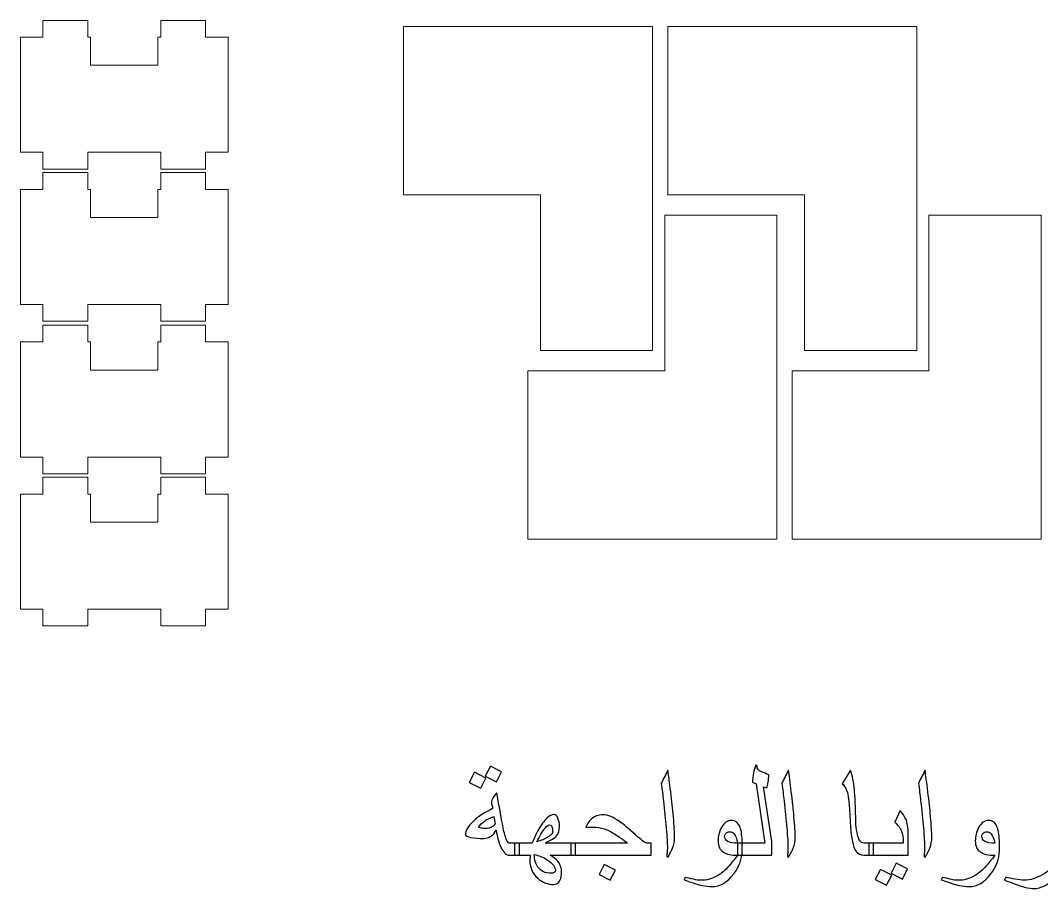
# Model space of a CAD drawing. Header units: millimetres. Extents: x -861 to 465, y -411 to 387.
# Drawn here: x -429.6 to -247.6, y -336.8 to -182 of the extents above; entities that cross this region are included whole.
import ezdxf

# ---------------------------------------------------------------- set-up
doc = ezdxf.new("R2010")
doc.units = ezdxf.units.MM
doc.header["$MEASUREMENT"] = 0
doc.layers.add('Layer 1', color=7, linetype='Continuous')

msp = doc.modelspace()

# ---------------------------------------------------------------- linework, layer by layer
at = {"layer": 'Layer 1', "color": 250, "lineweight": 18}
for points, knots in [([(-425.6296, -185.0113), (-425.6296, -185.0113), (-425.6296, -182.0113), (-425.6296, -182.0113), (-425.6296, -182.0113), (-425.6296, -182.0113), (-417.6296, -182.0113), (-417.6296, -182.0113), (-417.6296, -182.0113), (-417.6296, -182.0113), (-417.6296, -185.0113), (-417.6296, -185.0113)], [0, 0, 0, 0, 0.25, 0.25, 0.25, 0.25, 0.5, 0.5, 0.5, 0.5, 1, 1, 1, 1]), ([(-396.6296, -185.0113), (-396.6296, -185.0113), (-396.6296, -182.0113), (-396.6296, -182.0113), (-396.6296, -182.0113), (-396.6296, -182.0113), (-404.6296, -182.0113), (-404.6296, -182.0113), (-404.6296, -182.0113), (-404.6296, -182.0113), (-404.6296, -185.0113), (-404.6296, -185.0113)], [0, 0, 0, 0, 0.25, 0.25, 0.25, 0.25, 0.5, 0.5, 0.5, 0.5, 1, 1, 1, 1]), ([(-361.3608, -183.1195), (-361.3608, -183.1195), (-316.9618, -183.1195), (-316.9618, -183.1195), (-316.9618, -183.1195), (-316.9618, -183.1195), (-316.9618, -240.8565), (-316.9618, -240.8565)], [0, 0, 0, 0, 0.33333333, 0.33333333, 0.33333333, 0.33333333, 1, 1, 1, 1]), ([(-316.9618, -240.8565), (-316.9618, -240.8565), (-336.9618, -240.8565), (-336.9618, -240.8565), (-336.9618, -240.8565), (-336.9618, -240.8565), (-336.9618, -213.1195), (-336.9618, -213.1195), (-336.9618, -213.1195), (-336.9618, -213.1195), (-361.3608, -213.1195), (-361.3608, -213.1195), (-361.3608, -213.1195), (-361.3608, -213.1195), (-361.3608, -183.1195), (-361.3608, -183.1195)], [0, 0, 0, 0, 0.2, 0.2, 0.2, 0.2, 0.4, 0.4, 0.4, 0.4, 0.6, 0.6, 0.6, 0.6, 1, 1, 1, 1]), ([(-314.2649, -183.1195), (-314.2649, -183.1195), (-269.8659, -183.1195), (-269.8659, -183.1195), (-269.8659, -183.1195), (-269.8659, -183.1195), (-269.8659, -240.8565), (-269.8659, -240.8565)], [0, 0, 0, 0, 0.33333333, 0.33333333, 0.33333333, 0.33333333, 1, 1, 1, 1]), ([(-269.8659, -240.8565), (-269.8659, -240.8565), (-289.8659, -240.8565), (-289.8659, -240.8565), (-289.8659, -240.8565), (-289.8659, -240.8565), (-289.8659, -213.1195), (-289.8659, -213.1195), (-289.8659, -213.1195), (-289.8659, -213.1195), (-314.2649, -213.1195), (-314.2649, -213.1195), (-314.2649, -213.1195), (-314.2649, -213.1195), (-314.2649, -183.1195), (-314.2649, -183.1195)], [0, 0, 0, 0, 0.2, 0.2, 0.2, 0.2, 0.4, 0.4, 0.4, 0.4, 0.6, 0.6, 0.6, 0.6, 1, 1, 1, 1]), ([(-425.6296, -205.5113), (-425.6296, -205.5113), (-429.6296, -205.5113), (-429.6296, -205.5113), (-429.6296, -205.5113), (-429.6296, -205.5113), (-429.6296, -185.0113), (-429.6296, -185.0113), (-429.6296, -185.0113), (-429.6296, -185.0113), (-425.6296, -185.0113), (-425.6296, -185.0113)], [0, 0, 0, 0, 0.25, 0.25, 0.25, 0.25, 0.5, 0.5, 0.5, 0.5, 1, 1, 1, 1]), ([(-405.1297, -185.0113), (-405.1297, -185.0113), (-405.1297, -190.0113), (-405.1297, -190.0113), (-405.1297, -190.0113), (-405.1297, -190.0113), (-417.1297, -190.0113), (-417.1297, -190.0113), (-417.1297, -190.0113), (-417.1297, -190.0113), (-417.1297, -185.0113), (-417.1297, -185.0113)], [0, 0, 0, 0, 0.25, 0.25, 0.25, 0.25, 0.5, 0.5, 0.5, 0.5, 1, 1, 1, 1]), ([(-396.6296, -185.0113), (-396.6296, -185.0113), (-392.6296, -185.0113), (-392.6296, -185.0113), (-392.6296, -185.0113), (-392.6296, -185.0113), (-392.6296, -205.5113), (-392.6296, -205.5113), (-392.6296, -205.5113), (-392.6296, -205.5113), (-396.6296, -205.5113), (-396.6296, -205.5113)], [0, 0, 0, 0, 0.25, 0.25, 0.25, 0.25, 0.5, 0.5, 0.5, 0.5, 1, 1, 1, 1]), ([(-425.6296, -205.5113), (-425.6296, -205.5113), (-425.6296, -208.5113), (-425.6296, -208.5113), (-425.6296, -208.5113), (-425.6296, -208.5113), (-417.6296, -208.5113), (-417.6296, -208.5113), (-417.6296, -208.5113), (-417.6296, -208.5113), (-417.6296, -205.5113), (-417.6296, -205.5113)], [0, 0, 0, 0, 0.25, 0.25, 0.25, 0.25, 0.5, 0.5, 0.5, 0.5, 1, 1, 1, 1]), ([(-396.6296, -205.5113), (-396.6296, -205.5113), (-396.6296, -208.5113), (-396.6296, -208.5113), (-396.6296, -208.5113), (-396.6296, -208.5113), (-404.6296, -208.5113), (-404.6296, -208.5113), (-404.6296, -208.5113), (-404.6296, -208.5113), (-404.6296, -205.5113), (-404.6296, -205.5113)], [0, 0, 0, 0, 0.25, 0.25, 0.25, 0.25, 0.5, 0.5, 0.5, 0.5, 1, 1, 1, 1]), ([(-425.6296, -212.1311), (-425.6296, -212.1311), (-425.6296, -209.1311), (-425.6296, -209.1311), (-425.6296, -209.1311), (-425.6296, -209.1311), (-417.6296, -209.1311), (-417.6296, -209.1311), (-417.6296, -209.1311), (-417.6296, -209.1311), (-417.6296, -212.1311), (-417.6296, -212.1311)], [0, 0, 0, 0, 0.25, 0.25, 0.25, 0.25, 0.5, 0.5, 0.5, 0.5, 1, 1, 1, 1]), ([(-396.6296, -212.1311), (-396.6296, -212.1311), (-396.6296, -209.1311), (-396.6296, -209.1311), (-396.6296, -209.1311), (-396.6296, -209.1311), (-404.6296, -209.1311), (-404.6296, -209.1311), (-404.6296, -209.1311), (-404.6296, -209.1311), (-404.6296, -212.1311), (-404.6296, -212.1311)], [0, 0, 0, 0, 0.25, 0.25, 0.25, 0.25, 0.5, 0.5, 0.5, 0.5, 1, 1, 1, 1]), ([(-425.6296, -232.6311), (-425.6296, -232.6311), (-429.6296, -232.6311), (-429.6296, -232.6311), (-429.6296, -232.6311), (-429.6296, -232.6311), (-429.6296, -212.1311), (-429.6296, -212.1311), (-429.6296, -212.1311), (-429.6296, -212.1311), (-425.6296, -212.1311), (-425.6296, -212.1311)], [0, 0, 0, 0, 0.25, 0.25, 0.25, 0.25, 0.5, 0.5, 0.5, 0.5, 1, 1, 1, 1]), ([(-405.1297, -212.1311), (-405.1297, -212.1311), (-405.1297, -217.1311), (-405.1297, -217.1311), (-405.1297, -217.1311), (-405.1297, -217.1311), (-417.1297, -217.1311), (-417.1297, -217.1311), (-417.1297, -217.1311), (-417.1297, -217.1311), (-417.1297, -212.1311), (-417.1297, -212.1311)], [0, 0, 0, 0, 0.25, 0.25, 0.25, 0.25, 0.5, 0.5, 0.5, 0.5, 1, 1, 1, 1]), ([(-396.6296, -212.1311), (-396.6296, -212.1311), (-392.6296, -212.1311), (-392.6296, -212.1311), (-392.6296, -212.1311), (-392.6296, -212.1311), (-392.6296, -232.6311), (-392.6296, -232.6311), (-392.6296, -232.6311), (-392.6296, -232.6311), (-396.6296, -232.6311), (-396.6296, -232.6311)], [0, 0, 0, 0, 0.25, 0.25, 0.25, 0.25, 0.5, 0.5, 0.5, 0.5, 1, 1, 1, 1]), ([(-339.2041, -274.4899), (-339.2041, -274.4899), (-294.8051, -274.4899), (-294.8051, -274.4899), (-294.8051, -274.4899), (-294.8051, -274.4899), (-294.8051, -216.7529), (-294.8051, -216.7529)], [0, 0, 0, 0, 0.33333333, 0.33333333, 0.33333333, 0.33333333, 1, 1, 1, 1]), ([(-294.8051, -216.7529), (-294.8051, -216.7529), (-314.8051, -216.7529), (-314.8051, -216.7529), (-314.8051, -216.7529), (-314.8051, -216.7529), (-314.8051, -244.4899), (-314.8051, -244.4899), (-314.8051, -244.4899), (-314.8051, -244.4899), (-339.2041, -244.4899), (-339.2041, -244.4899), (-339.2041, -244.4899), (-339.2041, -244.4899), (-339.2041, -274.4899), (-339.2041, -274.4899)], [0, 0, 0, 0, 0.2, 0.2, 0.2, 0.2, 0.4, 0.4, 0.4, 0.4, 0.6, 0.6, 0.6, 0.6, 1, 1, 1, 1]), ([(-292.1082, -274.4899), (-292.1082, -274.4899), (-247.7092, -274.4899), (-247.7092, -274.4899), (-247.7092, -274.4899), (-247.7092, -274.4899), (-247.7092, -216.7529), (-247.7092, -216.7529)], [0, 0, 0, 0, 0.33333333, 0.33333333, 0.33333333, 0.33333333, 1, 1, 1, 1]), ([(-247.7092, -216.7529), (-247.7092, -216.7529), (-267.7092, -216.7529), (-267.7092, -216.7529), (-267.7092, -216.7529), (-267.7092, -216.7529), (-267.7092, -244.4899), (-267.7092, -244.4899), (-267.7092, -244.4899), (-267.7092, -244.4899), (-292.1082, -244.4899), (-292.1082, -244.4899), (-292.1082, -244.4899), (-292.1082, -244.4899), (-292.1082, -274.4899), (-292.1082, -274.4899)], [0, 0, 0, 0, 0.2, 0.2, 0.2, 0.2, 0.4, 0.4, 0.4, 0.4, 0.6, 0.6, 0.6, 0.6, 1, 1, 1, 1]), ([(-425.6296, -232.6311), (-425.6296, -232.6311), (-425.6296, -235.6311), (-425.6296, -235.6311), (-425.6296, -235.6311), (-425.6296, -235.6311), (-417.6296, -235.6311), (-417.6296, -235.6311), (-417.6296, -235.6311), (-417.6296, -235.6311), (-417.6296, -232.6311), (-417.6296, -232.6311)], [0, 0, 0, 0, 0.25, 0.25, 0.25, 0.25, 0.5, 0.5, 0.5, 0.5, 1, 1, 1, 1]), ([(-396.6296, -232.6311), (-396.6296, -232.6311), (-396.6296, -235.6311), (-396.6296, -235.6311), (-396.6296, -235.6311), (-396.6296, -235.6311), (-404.6296, -235.6311), (-404.6296, -235.6311), (-404.6296, -235.6311), (-404.6296, -235.6311), (-404.6296, -232.6311), (-404.6296, -232.6311)], [0, 0, 0, 0, 0.25, 0.25, 0.25, 0.25, 0.5, 0.5, 0.5, 0.5, 1, 1, 1, 1]), ([(-425.6296, -239.3311), (-425.6296, -239.3311), (-425.6296, -236.3311), (-425.6296, -236.3311), (-425.6296, -236.3311), (-425.6296, -236.3311), (-417.6296, -236.3311), (-417.6296, -236.3311), (-417.6296, -236.3311), (-417.6296, -236.3311), (-417.6296, -239.3311), (-417.6296, -239.3311)], [0, 0, 0, 0, 0.25, 0.25, 0.25, 0.25, 0.5, 0.5, 0.5, 0.5, 1, 1, 1, 1]), ([(-396.6296, -239.3311), (-396.6296, -239.3311), (-396.6296, -236.3311), (-396.6296, -236.3311), (-396.6296, -236.3311), (-396.6296, -236.3311), (-404.6296, -236.3311), (-404.6296, -236.3311), (-404.6296, -236.3311), (-404.6296, -236.3311), (-404.6296, -239.3311), (-404.6296, -239.3311)], [0, 0, 0, 0, 0.25, 0.25, 0.25, 0.25, 0.5, 0.5, 0.5, 0.5, 1, 1, 1, 1]), ([(-425.6296, -259.8311), (-425.6296, -259.8311), (-429.6296, -259.8311), (-429.6296, -259.8311), (-429.6296, -259.8311), (-429.6296, -259.8311), (-429.6296, -239.3311), (-429.6296, -239.3311), (-429.6296, -239.3311), (-429.6296, -239.3311), (-425.6296, -239.3311), (-425.6296, -239.3311)], [0, 0, 0, 0, 0.25, 0.25, 0.25, 0.25, 0.5, 0.5, 0.5, 0.5, 1, 1, 1, 1]), ([(-405.1297, -239.3311), (-405.1297, -239.3311), (-405.1297, -244.3311), (-405.1297, -244.3311), (-405.1297, -244.3311), (-405.1297, -244.3311), (-417.1297, -244.3311), (-417.1297, -244.3311), (-417.1297, -244.3311), (-417.1297, -244.3311), (-417.1297, -239.3311), (-417.1297, -239.3311)], [0, 0, 0, 0, 0.25, 0.25, 0.25, 0.25, 0.5, 0.5, 0.5, 0.5, 1, 1, 1, 1]), ([(-396.6296, -239.3311), (-396.6296, -239.3311), (-392.6296, -239.3311), (-392.6296, -239.3311), (-392.6296, -239.3311), (-392.6296, -239.3311), (-392.6296, -259.8311), (-392.6296, -259.8311), (-392.6296, -259.8311), (-392.6296, -259.8311), (-396.6296, -259.8311), (-396.6296, -259.8311)], [0, 0, 0, 0, 0.25, 0.25, 0.25, 0.25, 0.5, 0.5, 0.5, 0.5, 1, 1, 1, 1]), ([(-425.6296, -259.8311), (-425.6296, -259.8311), (-425.6296, -262.8311), (-425.6296, -262.8311), (-425.6296, -262.8311), (-425.6296, -262.8311), (-417.6296, -262.8311), (-417.6296, -262.8311), (-417.6296, -262.8311), (-417.6296, -262.8311), (-417.6296, -259.8311), (-417.6296, -259.8311)], [0, 0, 0, 0, 0.25, 0.25, 0.25, 0.25, 0.5, 0.5, 0.5, 0.5, 1, 1, 1, 1]), ([(-396.6296, -259.8311), (-396.6296, -259.8311), (-396.6296, -262.8311), (-396.6296, -262.8311), (-396.6296, -262.8311), (-396.6296, -262.8311), (-404.6296, -262.8311), (-404.6296, -262.8311), (-404.6296, -262.8311), (-404.6296, -262.8311), (-404.6296, -259.8311), (-404.6296, -259.8311)], [0, 0, 0, 0, 0.25, 0.25, 0.25, 0.25, 0.5, 0.5, 0.5, 0.5, 1, 1, 1, 1]), ([(-425.6296, -266.4509), (-425.6296, -266.4509), (-425.6296, -263.4509), (-425.6296, -263.4509), (-425.6296, -263.4509), (-425.6296, -263.4509), (-417.6296, -263.4509), (-417.6296, -263.4509), (-417.6296, -263.4509), (-417.6296, -263.4509), (-417.6296, -266.4509), (-417.6296, -266.4509)], [0, 0, 0, 0, 0.25, 0.25, 0.25, 0.25, 0.5, 0.5, 0.5, 0.5, 1, 1, 1, 1]), ([(-396.6296, -266.4509), (-396.6296, -266.4509), (-396.6296, -263.4509), (-396.6296, -263.4509), (-396.6296, -263.4509), (-396.6296, -263.4509), (-404.6296, -263.4509), (-404.6296, -263.4509), (-404.6296, -263.4509), (-404.6296, -263.4509), (-404.6296, -266.4509), (-404.6296, -266.4509)], [0, 0, 0, 0, 0.25, 0.25, 0.25, 0.25, 0.5, 0.5, 0.5, 0.5, 1, 1, 1, 1]), ([(-425.6296, -286.9509), (-425.6296, -286.9509), (-429.6296, -286.9509), (-429.6296, -286.9509), (-429.6296, -286.9509), (-429.6296, -286.9509), (-429.6296, -266.4509), (-429.6296, -266.4509), (-429.6296, -266.4509), (-429.6296, -266.4509), (-425.6296, -266.4509), (-425.6296, -266.4509)], [0, 0, 0, 0, 0.25, 0.25, 0.25, 0.25, 0.5, 0.5, 0.5, 0.5, 1, 1, 1, 1]), ([(-405.1297, -266.4509), (-405.1297, -266.4509), (-405.1297, -271.4509), (-405.1297, -271.4509), (-405.1297, -271.4509), (-405.1297, -271.4509), (-417.1297, -271.4509), (-417.1297, -271.4509), (-417.1297, -271.4509), (-417.1297, -271.4509), (-417.1297, -266.4509), (-417.1297, -266.4509)], [0, 0, 0, 0, 0.25, 0.25, 0.25, 0.25, 0.5, 0.5, 0.5, 0.5, 1, 1, 1, 1]), ([(-396.6296, -266.4509), (-396.6296, -266.4509), (-392.6296, -266.4509), (-392.6296, -266.4509), (-392.6296, -266.4509), (-392.6296, -266.4509), (-392.6296, -286.9509), (-392.6296, -286.9509), (-392.6296, -286.9509), (-392.6296, -286.9509), (-396.6296, -286.9509), (-396.6296, -286.9509)], [0, 0, 0, 0, 0.25, 0.25, 0.25, 0.25, 0.5, 0.5, 0.5, 0.5, 1, 1, 1, 1]), ([(-425.6296, -286.9509), (-425.6296, -286.9509), (-425.6296, -289.9509), (-425.6296, -289.9509), (-425.6296, -289.9509), (-425.6296, -289.9509), (-417.6296, -289.9509), (-417.6296, -289.9509), (-417.6296, -289.9509), (-417.6296, -289.9509), (-417.6296, -286.9509), (-417.6296, -286.9509)], [0, 0, 0, 0, 0.25, 0.25, 0.25, 0.25, 0.5, 0.5, 0.5, 0.5, 1, 1, 1, 1]), ([(-396.6296, -286.9509), (-396.6296, -286.9509), (-396.6296, -289.9509), (-396.6296, -289.9509), (-396.6296, -289.9509), (-396.6296, -289.9509), (-404.6296, -289.9509), (-404.6296, -289.9509), (-404.6296, -289.9509), (-404.6296, -289.9509), (-404.6296, -286.9509), (-404.6296, -286.9509)], [0, 0, 0, 0, 0.25, 0.25, 0.25, 0.25, 0.5, 0.5, 0.5, 0.5, 1, 1, 1, 1])]:
    msp.add_open_spline(points, degree=3, knots=knots, dxfattribs=at)
for points in [[(-417.6296, -185.0113), (-417.6296, -185.0113), (-417.1297, -185.0113), (-417.1297, -185.0113)], [(-405.1297, -185.0113), (-405.1297, -185.0113), (-404.6296, -185.0113), (-404.6296, -185.0113)], [(-404.6296, -205.5113), (-404.6296, -205.5113), (-417.6296, -205.5113), (-417.6296, -205.5113)], [(-417.6296, -212.1311), (-417.6296, -212.1311), (-417.1297, -212.1311), (-417.1297, -212.1311)], [(-405.1297, -212.1311), (-405.1297, -212.1311), (-404.6296, -212.1311), (-404.6296, -212.1311)], [(-404.6296, -232.6311), (-404.6296, -232.6311), (-417.6296, -232.6311), (-417.6296, -232.6311)], [(-417.6296, -239.3311), (-417.6296, -239.3311), (-417.1297, -239.3311), (-417.1297, -239.3311)], [(-405.1297, -239.3311), (-405.1297, -239.3311), (-404.6296, -239.3311), (-404.6296, -239.3311)], [(-404.6296, -259.8311), (-404.6296, -259.8311), (-417.6296, -259.8311), (-417.6296, -259.8311)], [(-417.6296, -266.4509), (-417.6296, -266.4509), (-417.1297, -266.4509), (-417.1297, -266.4509)], [(-405.1297, -266.4509), (-405.1297, -266.4509), (-404.6296, -266.4509), (-404.6296, -266.4509)], [(-404.6296, -286.9509), (-404.6296, -286.9509), (-417.6296, -286.9509), (-417.6296, -286.9509)]]:
    msp.add_open_spline(points, degree=3, dxfattribs=at)
at = {"layer": 'Layer 1', "color": 250}
for points, knots in [([(-295.7294, -330.8135), (-295.7294, -330.8135), (-301.8508, -330.8135), (-301.8508, -330.8135), (-301.8508, -330.8135), (-301.8508, -330.8135), (-301.8508, -328.6545), (-301.8508, -328.6545), (-301.8508, -328.6545), (-301.8508, -328.6545), (-296.974, -328.6545), (-296.974, -328.6545), (-296.974, -328.6545), (-296.974, -328.6545), (-298.498, -318.105), (-298.498, -318.105), (-298.498, -318.105), (-298.498, -318.105), (-299.133, -317.8002), (-299.133, -317.8002), (-299.133, -317.8002), (-299.133, -317.233), (-299.0822, -316.6996), (-298.9848, -316.2), (-298.9848, -316.2), (-298.8832, -315.7047), (-298.7351, -315.2179), (-298.5361, -314.7522), (-298.5361, -314.7522), (-298.5361, -314.7522), (-298.3456, -314.8877), (-298.3456, -314.8877), (-298.3456, -314.8877), (-298.3456, -315.3661), (-298.0747, -315.7259), (-297.5286, -315.9672), (-297.5286, -315.9672), (-297.1137, -316.1323), (-296.6904, -316.2974), (-296.2628, -316.4625), (-296.2628, -316.4625), (-296.2628, -316.8731), (-296.2967, -317.3092), (-296.3644, -317.7748), (-296.3644, -317.7748), (-296.4279, -318.2447), (-296.5083, -318.5919), (-296.6015, -318.8205), (-296.6015, -318.8205), (-296.6015, -318.8205), (-297.2026, -318.6215), (-297.2026, -318.6215), (-297.2026, -318.6215), (-297.2026, -318.6215), (-295.7294, -328.3793), (-295.7294, -328.3793), (-295.7294, -328.3793), (-295.7294, -328.3793), (-295.7294, -330.8135), (-295.7294, -330.8135)], [0, 0, 0, 0, 0.0625, 0.0625, 0.0625, 0.0625, 0.125, 0.125, 0.125, 0.125, 0.1875, 0.1875, 0.1875, 0.1875, 0.25, 0.25, 0.25, 0.25, 0.3125, 0.3125, 0.3125, 0.3125, 0.375, 0.375, 0.375, 0.375, 0.4375, 0.4375, 0.4375, 0.4375, 0.5, 0.5, 0.5, 0.5, 0.5625, 0.5625, 0.5625, 0.5625, 0.625, 0.625, 0.625, 0.625, 0.6875, 0.6875, 0.6875, 0.6875, 0.75, 0.75, 0.75, 0.75, 0.8125, 0.8125, 0.8125, 0.8125, 0.875, 0.875, 0.875, 0.875, 1, 1, 1, 1]), ([(-346.6818, -317.0975), (-346.6818, -317.0975), (-347.6004, -318.8755), (-347.6004, -318.8755), (-347.6004, -318.8755), (-347.6004, -318.8755), (-349.6282, -317.8214), (-349.6282, -317.8214), (-349.6282, -317.8214), (-349.6282, -317.8214), (-348.6715, -316.0307), (-348.6715, -316.0307), (-348.6715, -316.0307), (-348.6715, -316.0307), (-346.6818, -317.0975), (-346.6818, -317.0975)], [0, 0, 0, 0, 0.2, 0.2, 0.2, 0.2, 0.4, 0.4, 0.4, 0.4, 0.6, 0.6, 0.6, 0.6, 1, 1, 1, 1]), ([(-343.8624, -315.9545), (-343.8624, -315.9545), (-344.7768, -317.7579), (-344.7768, -317.7579), (-344.7768, -317.7579), (-344.7768, -317.7579), (-346.8088, -316.7165), (-346.8088, -316.7165), (-346.8088, -316.7165), (-346.8088, -316.7165), (-345.869, -314.9131), (-345.869, -314.9131), (-345.869, -314.9131), (-345.869, -314.9131), (-343.8624, -315.9545), (-343.8624, -315.9545)], [0, 0, 0, 0, 0.2, 0.2, 0.2, 0.2, 0.4, 0.4, 0.4, 0.4, 0.6, 0.6, 0.6, 0.6, 1, 1, 1, 1]), ([(-313.031, -327.647), (-313.031, -328.3074), (-313.1538, -328.9508), (-313.3951, -329.5689), (-313.3951, -329.5689), (-313.5221, -329.8991), (-313.793, -330.424), (-314.2121, -331.1437), (-314.2121, -331.1437), (-314.2121, -331.1437), (-314.4365, -331.0209), (-314.4365, -331.0209), (-314.4365, -331.0209), (-314.4068, -330.7796), (-314.3814, -330.5045), (-314.3603, -330.187), (-314.3603, -330.187), (-314.3391, -329.8737), (-314.3264, -329.662), (-314.3264, -329.5562), (-314.3264, -329.5562), (-314.3264, -328.6968), (-314.3941, -327.4946), (-314.5296, -325.9536), (-314.5296, -325.9536), (-314.6693, -324.4127), (-314.8302, -322.804), (-315.0207, -321.1234), (-315.0207, -321.1234), (-315.1392, -320.1074), (-315.2662, -319.0702), (-315.4059, -318.0119), (-315.4059, -318.0119), (-315.2408, -317.6478), (-315.0503, -317.2584), (-314.8386, -316.835), (-314.8386, -316.835), (-314.627, -316.4159), (-314.428, -316.0222), (-314.2375, -315.6497), (-314.2375, -315.6497), (-314.1063, -316.5895), (-313.9369, -317.8807), (-313.7337, -319.5147), (-313.7337, -319.5147), (-313.5305, -321.153), (-313.3697, -322.6262), (-313.2554, -323.9428), (-313.2554, -323.9428), (-313.1072, -325.5769), (-313.031, -326.813), (-313.031, -327.647)], [0, 0, 0, 0, 0.07142857, 0.07142857, 0.07142857, 0.07142857, 0.14285714, 0.14285714, 0.14285714, 0.14285714, 0.21428571, 0.21428571, 0.21428571, 0.21428571, 0.28571429, 0.28571429, 0.28571429, 0.28571429, 0.35714286, 0.35714286, 0.35714286, 0.35714286, 0.42857143, 0.42857143, 0.42857143, 0.42857143, 0.5, 0.5, 0.5, 0.5, 0.57142857, 0.57142857, 0.57142857, 0.57142857, 0.64285714, 0.64285714, 0.64285714, 0.64285714, 0.71428571, 0.71428571, 0.71428571, 0.71428571, 0.78571429, 0.78571429, 0.78571429, 0.78571429, 0.85714286, 0.85714286, 0.85714286, 0.85714286, 1, 1, 1, 1]), ([(-291.5384, -327.647), (-291.5384, -328.3074), (-291.6612, -328.9508), (-291.9025, -329.5689), (-291.9025, -329.5689), (-292.0295, -329.8991), (-292.3004, -330.424), (-292.7195, -331.1437), (-292.7195, -331.1437), (-292.7195, -331.1437), (-292.9439, -331.0209), (-292.9439, -331.0209), (-292.9439, -331.0209), (-292.9142, -330.7796), (-292.8888, -330.5045), (-292.8677, -330.187), (-292.8677, -330.187), (-292.8465, -329.8737), (-292.8338, -329.662), (-292.8338, -329.5562), (-292.8338, -329.5562), (-292.8338, -328.6968), (-292.9015, -327.4946), (-293.037, -325.9536), (-293.037, -325.9536), (-293.1767, -324.4127), (-293.3376, -322.804), (-293.5281, -321.1234), (-293.5281, -321.1234), (-293.6466, -320.1074), (-293.7736, -319.0702), (-293.9133, -318.0119), (-293.9133, -318.0119), (-293.7482, -317.6478), (-293.5577, -317.2584), (-293.346, -316.835), (-293.346, -316.835), (-293.1344, -316.4159), (-292.9354, -316.0222), (-292.7449, -315.6497), (-292.7449, -315.6497), (-292.6137, -316.5895), (-292.4443, -317.8807), (-292.2411, -319.5147), (-292.2411, -319.5147), (-292.0379, -321.153), (-291.8771, -322.6262), (-291.7628, -323.9428), (-291.7628, -323.9428), (-291.6146, -325.5769), (-291.5384, -326.813), (-291.5384, -327.647)], [0, 0, 0, 0, 0.07142857, 0.07142857, 0.07142857, 0.07142857, 0.14285714, 0.14285714, 0.14285714, 0.14285714, 0.21428571, 0.21428571, 0.21428571, 0.21428571, 0.28571429, 0.28571429, 0.28571429, 0.28571429, 0.35714286, 0.35714286, 0.35714286, 0.35714286, 0.42857143, 0.42857143, 0.42857143, 0.42857143, 0.5, 0.5, 0.5, 0.5, 0.57142857, 0.57142857, 0.57142857, 0.57142857, 0.64285714, 0.64285714, 0.64285714, 0.64285714, 0.71428571, 0.71428571, 0.71428571, 0.71428571, 0.78571429, 0.78571429, 0.78571429, 0.78571429, 0.85714286, 0.85714286, 0.85714286, 0.85714286, 1, 1, 1, 1]), ([(-277.5726, -330.8135), (-277.5726, -330.8135), (-279.3167, -330.8135), (-279.3167, -330.8135), (-279.3167, -330.8135), (-279.884, -330.8135), (-280.337, -330.5849), (-280.6756, -330.1319), (-280.6756, -330.1319), (-280.9762, -329.734), (-281.2048, -329.1456), (-281.3572, -328.3582), (-281.3572, -328.3582), (-281.5096, -327.575), (-281.6281, -326.6098), (-281.7128, -325.4583), (-281.7128, -325.4583), (-281.7636, -324.527), (-281.8144, -323.5703), (-281.8694, -322.5839), (-281.8694, -322.5839), (-281.9202, -321.6018), (-281.9922, -320.8567), (-282.0769, -320.3487), (-282.0769, -320.3487), (-282.1658, -319.8407), (-282.2843, -319.4258), (-282.4325, -319.1041), (-282.4325, -319.1041), (-282.6103, -318.7062), (-282.8643, -318.359), (-283.186, -318.0627), (-283.186, -318.0627), (-283.186, -318.0627), (-281.6747, -315.6497), (-281.6747, -315.6497), (-281.6747, -315.6497), (-281.3445, -316.6403), (-281.1117, -317.8256), (-280.9762, -319.2057), (-280.9762, -319.2057), (-280.8915, -320.0693), (-280.8069, -322.1013), (-280.7222, -325.3059), (-280.7222, -325.3059), (-280.574, -326.7791), (-280.3581, -327.7189), (-280.0745, -328.1338), (-280.0745, -328.1338), (-279.8417, -328.4809), (-279.5877, -328.6545), (-279.3167, -328.6545), (-279.3167, -328.6545), (-279.3167, -328.6545), (-277.5726, -328.6545), (-277.5726, -328.6545), (-277.5726, -328.6545), (-277.5726, -328.6545), (-277.5726, -330.8135), (-277.5726, -330.8135)], [0, 0, 0, 0, 0.0625, 0.0625, 0.0625, 0.0625, 0.125, 0.125, 0.125, 0.125, 0.1875, 0.1875, 0.1875, 0.1875, 0.25, 0.25, 0.25, 0.25, 0.3125, 0.3125, 0.3125, 0.3125, 0.375, 0.375, 0.375, 0.375, 0.4375, 0.4375, 0.4375, 0.4375, 0.5, 0.5, 0.5, 0.5, 0.5625, 0.5625, 0.5625, 0.5625, 0.625, 0.625, 0.625, 0.625, 0.6875, 0.6875, 0.6875, 0.6875, 0.75, 0.75, 0.75, 0.75, 0.8125, 0.8125, 0.8125, 0.8125, 0.875, 0.875, 0.875, 0.875, 1, 1, 1, 1]), ([(-267.1925, -327.647), (-267.1925, -328.3074), (-267.3153, -328.9508), (-267.5566, -329.5689), (-267.5566, -329.5689), (-267.6836, -329.8991), (-267.9545, -330.424), (-268.3736, -331.1437), (-268.3736, -331.1437), (-268.3736, -331.1437), (-268.598, -331.0209), (-268.598, -331.0209), (-268.598, -331.0209), (-268.5683, -330.7796), (-268.5429, -330.5045), (-268.5218, -330.187), (-268.5218, -330.187), (-268.5006, -329.8737), (-268.4879, -329.662), (-268.4879, -329.5562), (-268.4879, -329.5562), (-268.4879, -328.6968), (-268.5556, -327.4946), (-268.6911, -325.9536), (-268.6911, -325.9536), (-268.8308, -324.4127), (-268.9917, -322.804), (-269.1822, -321.1234), (-269.1822, -321.1234), (-269.3007, -320.1074), (-269.4277, -319.0702), (-269.5674, -318.0119), (-269.5674, -318.0119), (-269.4023, -317.6478), (-269.2118, -317.2584), (-269.0001, -316.835), (-269.0001, -316.835), (-268.7885, -316.4159), (-268.5895, -316.0222), (-268.399, -315.6497), (-268.399, -315.6497), (-268.2678, -316.5895), (-268.0984, -317.8807), (-267.8952, -319.5147), (-267.8952, -319.5147), (-267.692, -321.153), (-267.5312, -322.6262), (-267.4169, -323.9428), (-267.4169, -323.9428), (-267.2687, -325.5769), (-267.1925, -326.813), (-267.1925, -327.647)], [0, 0, 0, 0, 0.07142857, 0.07142857, 0.07142857, 0.07142857, 0.14285714, 0.14285714, 0.14285714, 0.14285714, 0.21428571, 0.21428571, 0.21428571, 0.21428571, 0.28571429, 0.28571429, 0.28571429, 0.28571429, 0.35714286, 0.35714286, 0.35714286, 0.35714286, 0.42857143, 0.42857143, 0.42857143, 0.42857143, 0.5, 0.5, 0.5, 0.5, 0.57142857, 0.57142857, 0.57142857, 0.57142857, 0.64285714, 0.64285714, 0.64285714, 0.64285714, 0.71428571, 0.71428571, 0.71428571, 0.71428571, 0.78571429, 0.78571429, 0.78571429, 0.78571429, 0.85714286, 0.85714286, 0.85714286, 0.85714286, 1, 1, 1, 1]), ([(-340.6874, -330.8135), (-340.6874, -330.8135), (-342.4612, -330.8135), (-342.4612, -330.8135), (-342.4612, -330.8135), (-343.0538, -330.8135), (-343.5788, -330.3055), (-344.036, -329.2937), (-344.036, -329.2937), (-344.3746, -328.5317), (-344.6456, -327.5538), (-344.853, -326.36), (-344.853, -326.36), (-345.0985, -326.8215), (-345.416, -327.1771), (-345.7928, -327.4353), (-345.7928, -327.4353), (-346.1738, -327.6893), (-346.576, -327.8163), (-346.9951, -327.8163), (-346.9951, -327.8163), (-347.9433, -327.8163), (-348.735, -327.7528), (-349.3657, -327.6258), (-349.3657, -327.6258), (-349.9965, -327.4946), (-350.314, -327.3337), (-350.314, -327.1347), (-350.314, -327.1347), (-350.314, -326.4235), (-349.8526, -325.6361), (-348.9297, -324.7725), (-348.9297, -324.7725), (-348.0111, -323.9089), (-346.8596, -323.1512), (-345.4753, -322.5077), (-345.4753, -322.5077), (-345.4922, -322.44), (-345.5261, -322.2706), (-345.5811, -321.987), (-345.5811, -321.987), (-345.6362, -321.7076), (-345.6658, -321.534), (-345.6658, -321.4705), (-345.6658, -321.4705), (-345.6658, -321.1869), (-345.5684, -320.8736), (-345.3737, -320.5307), (-345.3737, -320.5307), (-345.2128, -320.2471), (-345.0012, -319.9592), (-344.7387, -319.6629), (-344.7387, -319.6629), (-344.654, -320.1751), (-344.5694, -320.6704), (-344.4847, -321.1488), (-344.4847, -321.1488), (-344.3958, -321.6272), (-344.2984, -322.1225), (-344.1799, -322.6347), (-344.1799, -322.6347), (-344.1799, -322.6347), (-343.8116, -324.7641), (-343.8116, -324.7641), (-343.8116, -324.7641), (-343.6042, -325.9367), (-343.4179, -326.8045), (-343.2528, -327.3676), (-343.2528, -327.3676), (-342.9946, -328.2269), (-342.7321, -328.6545), (-342.4569, -328.6545), (-342.4569, -328.6545), (-342.4569, -328.6545), (-340.6874, -328.6545), (-340.6874, -328.6545), (-340.6874, -328.6545), (-340.6874, -328.6545), (-340.6874, -330.8135), (-340.6874, -330.8135)], [0, 0, 0, 0, 0.04761905, 0.04761905, 0.04761905, 0.04761905, 0.0952381, 0.0952381, 0.0952381, 0.0952381, 0.14285714, 0.14285714, 0.14285714, 0.14285714, 0.19047619, 0.19047619, 0.19047619, 0.19047619, 0.23809524, 0.23809524, 0.23809524, 0.23809524, 0.28571429, 0.28571429, 0.28571429, 0.28571429, 0.33333333, 0.33333333, 0.33333333, 0.33333333, 0.38095238, 0.38095238, 0.38095238, 0.38095238, 0.42857143, 0.42857143, 0.42857143, 0.42857143, 0.47619048, 0.47619048, 0.47619048, 0.47619048, 0.52380952, 0.52380952, 0.52380952, 0.52380952, 0.57142857, 0.57142857, 0.57142857, 0.57142857, 0.61904762, 0.61904762, 0.61904762, 0.61904762, 0.66666667, 0.66666667, 0.66666667, 0.66666667, 0.71428571, 0.71428571, 0.71428571, 0.71428571, 0.76190476, 0.76190476, 0.76190476, 0.76190476, 0.80952381, 0.80952381, 0.80952381, 0.80952381, 0.85714286, 0.85714286, 0.85714286, 0.85714286, 0.9047619, 0.9047619, 0.9047619, 0.9047619, 1, 1, 1, 1]), ([(-345.0181, -325.2805), (-345.0181, -325.2805), (-345.2594, -323.9301), (-345.2594, -323.9301), (-345.2594, -323.9301), (-345.9706, -324.1883), (-346.5336, -324.455), (-346.9443, -324.7302), (-346.9443, -324.7302), (-347.3549, -325.0054), (-347.6978, -325.3737), (-347.9772, -325.8266), (-347.9772, -325.8266), (-347.8036, -325.9028), (-347.6047, -325.9621), (-347.3718, -326.0002), (-347.3718, -326.0002), (-347.1432, -326.0425), (-346.8257, -326.0637), (-346.4236, -326.0637), (-346.4236, -326.0637), (-345.9325, -326.0637), (-345.4626, -325.8012), (-345.0181, -325.2805)], [0, 0, 0, 0, 0.14285714, 0.14285714, 0.14285714, 0.14285714, 0.28571429, 0.28571429, 0.28571429, 0.28571429, 0.42857143, 0.42857143, 0.42857143, 0.42857143, 0.57142857, 0.57142857, 0.57142857, 0.57142857, 0.71428571, 0.71428571, 0.71428571, 0.71428571, 1, 1, 1, 1]), ([(-330.6798, -330.8135), (-330.6798, -330.8135), (-335.2179, -330.8135), (-335.2179, -330.8135), (-335.2179, -330.8135), (-334.6888, -331.0633), (-334.2443, -331.4146), (-333.8717, -331.8718), (-333.8717, -331.8718), (-333.4018, -332.4433), (-333.169, -333.0614), (-333.169, -333.7345), (-333.169, -333.7345), (-333.169, -334.378), (-333.2664, -334.8987), (-333.4653, -335.2881), (-333.4653, -335.2881), (-333.7151, -335.775), (-334.1003, -336.0205), (-334.6295, -336.0205), (-334.6295, -336.0205), (-335.6159, -336.0205), (-336.526, -335.6776), (-337.3473, -334.9876), (-337.3473, -334.9876), (-338.3379, -334.1621), (-338.8332, -333.0656), (-338.8332, -331.7067), (-338.8332, -331.7067), (-338.8332, -331.7067), (-338.8078, -330.8135), (-338.8078, -330.8135), (-338.8078, -330.8135), (-338.8078, -330.8135), (-341.551, -330.8135), (-341.551, -330.8135), (-341.551, -330.8135), (-341.551, -330.8135), (-341.551, -328.6545), (-341.551, -328.6545), (-341.551, -328.6545), (-341.551, -328.6545), (-338.4014, -328.6545), (-338.4014, -328.6545), (-338.4014, -328.6545), (-338.1135, -327.884), (-337.796, -327.1728), (-337.4489, -326.5124), (-337.4489, -326.5124), (-337.0129, -325.6742), (-336.5514, -324.9969), (-336.0731, -324.4677), (-336.0731, -324.4677), (-335.5227, -323.8539), (-335.002, -323.5491), (-334.5152, -323.5491), (-334.5152, -323.5491), (-334.2612, -323.5491), (-334.0368, -323.7735), (-333.8421, -324.218), (-333.8421, -324.218), (-333.6474, -324.6625), (-333.55, -325.1408), (-333.55, -325.6446), (-333.55, -325.6446), (-333.55, -326.3685), (-333.7405, -326.9612), (-334.1173, -327.4141), (-334.1173, -327.4141), (-334.3416, -327.6893), (-335.0105, -328.0999), (-336.1239, -328.6545), (-336.1239, -328.6545), (-336.1239, -328.6545), (-330.6798, -328.6545), (-330.6798, -328.6545), (-330.6798, -328.6545), (-330.6798, -328.6545), (-330.6798, -330.8135), (-330.6798, -330.8135)], [0, 0, 0, 0, 0.04761905, 0.04761905, 0.04761905, 0.04761905, 0.0952381, 0.0952381, 0.0952381, 0.0952381, 0.14285714, 0.14285714, 0.14285714, 0.14285714, 0.19047619, 0.19047619, 0.19047619, 0.19047619, 0.23809524, 0.23809524, 0.23809524, 0.23809524, 0.28571429, 0.28571429, 0.28571429, 0.28571429, 0.33333333, 0.33333333, 0.33333333, 0.33333333, 0.38095238, 0.38095238, 0.38095238, 0.38095238, 0.42857143, 0.42857143, 0.42857143, 0.42857143, 0.47619048, 0.47619048, 0.47619048, 0.47619048, 0.52380952, 0.52380952, 0.52380952, 0.52380952, 0.57142857, 0.57142857, 0.57142857, 0.57142857, 0.61904762, 0.61904762, 0.61904762, 0.61904762, 0.66666667, 0.66666667, 0.66666667, 0.66666667, 0.71428571, 0.71428571, 0.71428571, 0.71428571, 0.76190476, 0.76190476, 0.76190476, 0.76190476, 0.80952381, 0.80952381, 0.80952381, 0.80952381, 0.85714286, 0.85714286, 0.85714286, 0.85714286, 0.9047619, 0.9047619, 0.9047619, 0.9047619, 1, 1, 1, 1]), ([(-317.2178, -330.8135), (-317.2178, -330.8135), (-331.5434, -330.8135), (-331.5434, -330.8135), (-331.5434, -330.8135), (-331.5434, -330.8135), (-331.5434, -328.6545), (-331.5434, -328.6545), (-331.5434, -328.6545), (-331.5434, -328.6545), (-321.4342, -328.6545), (-321.4342, -328.6545), (-321.4342, -328.6545), (-322.2766, -327.9983), (-322.9878, -327.4903), (-323.5678, -327.1263), (-323.5678, -327.1263), (-324.2875, -326.6691), (-324.9436, -326.3389), (-325.5405, -326.1314), (-325.5405, -326.1314), (-326.2094, -325.8986), (-326.8867, -325.7843), (-327.5725, -325.7843), (-327.5725, -325.7843), (-327.9959, -325.7843), (-328.4192, -325.8139), (-328.851, -325.8732), (-328.851, -325.8732), (-328.6097, -325.2636), (-328.2964, -324.7725), (-327.907, -324.4042), (-327.907, -324.4042), (-327.3482, -323.8666), (-326.637, -323.5999), (-325.7734, -323.5999), (-325.7734, -323.5999), (-324.9309, -323.5999), (-323.9361, -324.0148), (-322.7846, -324.8403), (-322.7846, -324.8403), (-322.2174, -325.2509), (-321.286, -326.0383), (-319.9949, -327.194), (-319.9949, -327.194), (-318.9958, -328.0915), (-318.3185, -328.5783), (-317.9629, -328.6545), (-317.9629, -328.6545), (-317.9629, -328.6545), (-317.2178, -328.6545), (-317.2178, -328.6545), (-317.2178, -328.6545), (-317.2178, -328.6545), (-317.2178, -330.8135), (-317.2178, -330.8135)], [0, 0, 0, 0, 0.06666667, 0.06666667, 0.06666667, 0.06666667, 0.13333333, 0.13333333, 0.13333333, 0.13333333, 0.2, 0.2, 0.2, 0.2, 0.26666667, 0.26666667, 0.26666667, 0.26666667, 0.33333333, 0.33333333, 0.33333333, 0.33333333, 0.4, 0.4, 0.4, 0.4, 0.46666667, 0.46666667, 0.46666667, 0.46666667, 0.53333333, 0.53333333, 0.53333333, 0.53333333, 0.6, 0.6, 0.6, 0.6, 0.66666667, 0.66666667, 0.66666667, 0.66666667, 0.73333333, 0.73333333, 0.73333333, 0.73333333, 0.8, 0.8, 0.8, 0.8, 0.86666667, 0.86666667, 0.86666667, 0.86666667, 1, 1, 1, 1]), ([(-271.3877, -330.8135), (-271.3877, -330.8135), (-278.4489, -330.8135), (-278.4489, -330.8135), (-278.4489, -330.8135), (-278.4489, -330.8135), (-278.4489, -328.6545), (-278.4489, -328.6545), (-278.4489, -328.6545), (-278.4489, -328.6545), (-272.2767, -328.6545), (-272.2767, -328.6545), (-272.2767, -328.6545), (-272.2767, -327.6808), (-272.3952, -326.94), (-272.6281, -326.4278), (-272.6281, -326.4278), (-272.7847, -326.0722), (-273.1742, -325.5642), (-273.8007, -324.8953), (-273.8007, -324.8953), (-273.8007, -324.8953), (-272.8228, -322.8633), (-272.8228, -322.8633), (-272.8228, -322.8633), (-272.2344, -323.6168), (-271.8661, -324.201), (-271.7179, -324.6244), (-271.7179, -324.6244), (-271.4978, -325.2594), (-271.3877, -326.3135), (-271.3877, -327.7867), (-271.3877, -327.7867), (-271.3877, -327.7867), (-271.3877, -330.8135), (-271.3877, -330.8135)], [0, 0, 0, 0, 0.1, 0.1, 0.1, 0.1, 0.2, 0.2, 0.2, 0.2, 0.3, 0.3, 0.3, 0.3, 0.4, 0.4, 0.4, 0.4, 0.5, 0.5, 0.5, 0.5, 0.6, 0.6, 0.6, 0.6, 0.7, 0.7, 0.7, 0.7, 0.8, 0.8, 0.8, 0.8, 1, 1, 1, 1]), ([(-242.7281, -330.8093), (-242.7281, -331.7194), (-243.1176, -332.6635), (-243.8965, -333.6414), (-243.8965, -333.6414), (-244.5738, -334.5007), (-245.4163, -335.2416), (-246.428, -335.8639), (-246.428, -335.8639), (-247.3848, -336.4608), (-248.1764, -336.7571), (-248.7987, -336.7571), (-248.7987, -336.7571), (-249.3702, -336.7571), (-249.984, -336.6724), (-250.6487, -336.5073), (-250.6487, -336.5073), (-251.1524, -336.3846), (-251.7578, -336.1856), (-252.4605, -335.9189), (-252.4605, -335.9189), (-253.0532, -335.6945), (-253.6459, -335.4702), (-254.2343, -335.2458), (-254.2343, -335.2458), (-254.2343, -335.2458), (-254.0226, -334.7505), (-254.0226, -334.7505), (-254.0226, -334.7505), (-253.4765, -334.8606), (-252.9093, -334.9706), (-252.3166, -335.0849), (-252.3166, -335.0849), (-251.7239, -335.1992), (-251.1863, -335.2585), (-250.7079, -335.2585), (-250.7079, -335.2585), (-249.6496, -335.2585), (-248.5447, -334.9198), (-247.3932, -334.2425), (-247.3932, -334.2425), (-246.3476, -333.6202), (-245.4586, -332.837), (-244.722, -331.8888), (-244.722, -331.8888), (-243.9854, -330.9405), (-243.6171, -330.0896), (-243.6171, -329.3276), (-243.6171, -329.3276), (-243.6171, -328.6714), (-243.8076, -327.9856), (-244.1844, -327.266), (-244.1844, -327.266), (-244.4892, -326.686), (-244.921, -326.0933), (-245.4713, -325.4795), (-245.4713, -325.4795), (-245.4713, -325.4795), (-244.7728, -323.5237), (-244.7728, -323.5237), (-244.7728, -323.5237), (-244.0955, -324.1545), (-243.5959, -324.781), (-243.2742, -325.4118), (-243.2742, -325.4118), (-242.9101, -326.123), (-242.7281, -326.9188), (-242.7281, -327.7951), (-242.7281, -327.7951), (-242.7281, -327.7951), (-242.7281, -330.8093), (-242.7281, -330.8093)], [0, 0, 0, 0, 0.05263158, 0.05263158, 0.05263158, 0.05263158, 0.10526316, 0.10526316, 0.10526316, 0.10526316, 0.15789474, 0.15789474, 0.15789474, 0.15789474, 0.21052632, 0.21052632, 0.21052632, 0.21052632, 0.26315789, 0.26315789, 0.26315789, 0.26315789, 0.31578947, 0.31578947, 0.31578947, 0.31578947, 0.36842105, 0.36842105, 0.36842105, 0.36842105, 0.42105263, 0.42105263, 0.42105263, 0.42105263, 0.47368421, 0.47368421, 0.47368421, 0.47368421, 0.52631579, 0.52631579, 0.52631579, 0.52631579, 0.57894737, 0.57894737, 0.57894737, 0.57894737, 0.63157895, 0.63157895, 0.63157895, 0.63157895, 0.68421053, 0.68421053, 0.68421053, 0.68421053, 0.73684211, 0.73684211, 0.73684211, 0.73684211, 0.78947368, 0.78947368, 0.78947368, 0.78947368, 0.84210526, 0.84210526, 0.84210526, 0.84210526, 0.89473684, 0.89473684, 0.89473684, 0.89473684, 1, 1, 1, 1]), ([(-334.7692, -326.559), (-334.7692, -325.7716), (-334.9343, -325.3779), (-335.2645, -325.3779), (-335.2645, -325.3779), (-335.6201, -325.3779), (-336.0477, -325.7674), (-336.543, -326.5463), (-336.543, -326.5463), (-336.7843, -326.9188), (-337.1229, -327.5369), (-337.5632, -328.4047), (-337.5632, -328.4047), (-336.8097, -328.2015), (-336.1747, -327.9391), (-335.6624, -327.6258), (-335.6624, -327.6258), (-335.0655, -327.2617), (-334.7692, -326.9061), (-334.7692, -326.559)], [0, 0, 0, 0, 0.16666667, 0.16666667, 0.16666667, 0.16666667, 0.33333333, 0.33333333, 0.33333333, 0.33333333, 0.5, 0.5, 0.5, 0.5, 0.66666667, 0.66666667, 0.66666667, 0.66666667, 1, 1, 1, 1]), ([(-300.9914, -330.043), (-300.9914, -331.4146), (-301.4952, -332.7778), (-302.5069, -334.1324), (-302.5069, -334.1324), (-303.6288, -335.6437), (-304.9284, -336.4015), (-306.4016, -336.4015), (-306.4016, -336.4015), (-306.9477, -336.4015), (-307.5107, -336.338), (-308.0907, -336.2152), (-308.0907, -336.2152), (-308.514, -336.1263), (-309.0644, -335.9697), (-309.7417, -335.7496), (-309.7417, -335.7496), (-310.2793, -335.5591), (-310.817, -335.377), (-311.3546, -335.195), (-311.3546, -335.195), (-311.3546, -335.195), (-311.1429, -334.759), (-311.1429, -334.759), (-311.1429, -334.759), (-310.6815, -334.8648), (-310.1947, -334.9791), (-309.6867, -335.1019), (-309.6867, -335.1019), (-309.1787, -335.2246), (-308.7215, -335.2839), (-308.3151, -335.2839), (-308.3151, -335.2839), (-307.3075, -335.2839), (-306.3508, -335.0257), (-305.4491, -334.5092), (-305.4491, -334.5092), (-304.7464, -334.0986), (-304.0436, -333.5059), (-303.3409, -332.7312), (-303.3409, -332.7312), (-302.9853, -332.3375), (-302.4815, -331.6983), (-301.8296, -330.8135), (-301.8296, -330.8135), (-302.9472, -330.8135), (-303.7854, -330.6357), (-304.34, -330.2759), (-304.34, -330.2759), (-304.9707, -329.8695), (-305.284, -329.2006), (-305.284, -328.2693), (-305.284, -328.2693), (-305.284, -327.4141), (-305.085, -326.6183), (-304.6871, -325.8859), (-304.6871, -325.8859), (-304.2214, -325.0392), (-303.633, -324.6159), (-302.9218, -324.6159), (-302.9218, -324.6159), (-302.1979, -324.6159), (-301.6814, -325.035), (-301.3639, -325.8774), (-301.3639, -325.8774), (-301.1142, -326.5336), (-300.9914, -327.448), (-300.9914, -328.6206), (-300.9914, -328.6206), (-300.9914, -328.6206), (-300.9914, -330.043), (-300.9914, -330.043)], [0, 0, 0, 0, 0.05263158, 0.05263158, 0.05263158, 0.05263158, 0.10526316, 0.10526316, 0.10526316, 0.10526316, 0.15789474, 0.15789474, 0.15789474, 0.15789474, 0.21052632, 0.21052632, 0.21052632, 0.21052632, 0.26315789, 0.26315789, 0.26315789, 0.26315789, 0.31578947, 0.31578947, 0.31578947, 0.31578947, 0.36842105, 0.36842105, 0.36842105, 0.36842105, 0.42105263, 0.42105263, 0.42105263, 0.42105263, 0.47368421, 0.47368421, 0.47368421, 0.47368421, 0.52631579, 0.52631579, 0.52631579, 0.52631579, 0.57894737, 0.57894737, 0.57894737, 0.57894737, 0.63157895, 0.63157895, 0.63157895, 0.63157895, 0.68421053, 0.68421053, 0.68421053, 0.68421053, 0.73684211, 0.73684211, 0.73684211, 0.73684211, 0.78947368, 0.78947368, 0.78947368, 0.78947368, 0.84210526, 0.84210526, 0.84210526, 0.84210526, 0.89473684, 0.89473684, 0.89473684, 0.89473684, 1, 1, 1, 1]), ([(-255.1529, -330.043), (-255.1529, -331.4146), (-255.6567, -332.7778), (-256.6684, -334.1324), (-256.6684, -334.1324), (-257.7903, -335.6437), (-259.0899, -336.4015), (-260.5631, -336.4015), (-260.5631, -336.4015), (-261.1092, -336.4015), (-261.6722, -336.338), (-262.2522, -336.2152), (-262.2522, -336.2152), (-262.6755, -336.1263), (-263.2259, -335.9697), (-263.9032, -335.7496), (-263.9032, -335.7496), (-264.4408, -335.5591), (-264.9785, -335.377), (-265.5161, -335.195), (-265.5161, -335.195), (-265.5161, -335.195), (-265.3044, -334.759), (-265.3044, -334.759), (-265.3044, -334.759), (-264.843, -334.8648), (-264.3562, -334.9791), (-263.8482, -335.1019), (-263.8482, -335.1019), (-263.3402, -335.2246), (-262.883, -335.2839), (-262.4766, -335.2839), (-262.4766, -335.2839), (-261.469, -335.2839), (-260.5123, -335.0257), (-259.6106, -334.5092), (-259.6106, -334.5092), (-258.9079, -334.0986), (-258.2051, -333.5059), (-257.5024, -332.7312), (-257.5024, -332.7312), (-257.1468, -332.3375), (-256.643, -331.6983), (-255.9911, -330.8135), (-255.9911, -330.8135), (-257.1087, -330.8135), (-257.9469, -330.6357), (-258.5015, -330.2759), (-258.5015, -330.2759), (-259.1322, -329.8695), (-259.4455, -329.2006), (-259.4455, -328.2693), (-259.4455, -328.2693), (-259.4455, -327.4141), (-259.2465, -326.6183), (-258.8486, -325.8859), (-258.8486, -325.8859), (-258.3829, -325.0392), (-257.7945, -324.6159), (-257.0833, -324.6159), (-257.0833, -324.6159), (-256.3594, -324.6159), (-255.8429, -325.035), (-255.5254, -325.8774), (-255.5254, -325.8774), (-255.2757, -326.5336), (-255.1529, -327.448), (-255.1529, -328.6206), (-255.1529, -328.6206), (-255.1529, -328.6206), (-255.1529, -330.043), (-255.1529, -330.043)], [0, 0, 0, 0, 0.05263158, 0.05263158, 0.05263158, 0.05263158, 0.10526316, 0.10526316, 0.10526316, 0.10526316, 0.15789474, 0.15789474, 0.15789474, 0.15789474, 0.21052632, 0.21052632, 0.21052632, 0.21052632, 0.26315789, 0.26315789, 0.26315789, 0.26315789, 0.31578947, 0.31578947, 0.31578947, 0.31578947, 0.36842105, 0.36842105, 0.36842105, 0.36842105, 0.42105263, 0.42105263, 0.42105263, 0.42105263, 0.47368421, 0.47368421, 0.47368421, 0.47368421, 0.52631579, 0.52631579, 0.52631579, 0.52631579, 0.57894737, 0.57894737, 0.57894737, 0.57894737, 0.63157895, 0.63157895, 0.63157895, 0.63157895, 0.68421053, 0.68421053, 0.68421053, 0.68421053, 0.73684211, 0.73684211, 0.73684211, 0.73684211, 0.78947368, 0.78947368, 0.78947368, 0.78947368, 0.84210526, 0.84210526, 0.84210526, 0.84210526, 0.89473684, 0.89473684, 0.89473684, 0.89473684, 1, 1, 1, 1]), ([(-301.7788, -328.6799), (-301.9608, -327.8798), (-302.181, -327.3295), (-302.4392, -327.0204), (-302.4392, -327.0204), (-302.6593, -326.7537), (-302.9345, -326.6225), (-303.2562, -326.6225), (-303.2562, -326.6225), (-303.4891, -326.6225), (-303.6923, -326.6987), (-303.8616, -326.8511), (-303.8616, -326.8511), (-304.0309, -327.0077), (-304.1156, -327.1982), (-304.1156, -327.4311), (-304.1156, -327.4311), (-304.1156, -327.8417), (-303.9336, -328.1507), (-303.5695, -328.3624), (-303.5695, -328.3624), (-303.2054, -328.5741), (-302.6085, -328.6799), (-301.7788, -328.6799)], [0, 0, 0, 0, 0.14285714, 0.14285714, 0.14285714, 0.14285714, 0.28571429, 0.28571429, 0.28571429, 0.28571429, 0.42857143, 0.42857143, 0.42857143, 0.42857143, 0.57142857, 0.57142857, 0.57142857, 0.57142857, 0.71428571, 0.71428571, 0.71428571, 0.71428571, 1, 1, 1, 1]), ([(-255.9403, -328.6799), (-256.1223, -327.8798), (-256.3425, -327.3295), (-256.6007, -327.0204), (-256.6007, -327.0204), (-256.8208, -326.7537), (-257.096, -326.6225), (-257.4177, -326.6225), (-257.4177, -326.6225), (-257.6506, -326.6225), (-257.8538, -326.6987), (-258.0231, -326.8511), (-258.0231, -326.8511), (-258.1924, -327.0077), (-258.2771, -327.1982), (-258.2771, -327.4311), (-258.2771, -327.4311), (-258.2771, -327.8417), (-258.0951, -328.1507), (-257.731, -328.3624), (-257.731, -328.3624), (-257.3669, -328.5741), (-256.77, -328.6799), (-255.9403, -328.6799)], [0, 0, 0, 0, 0.14285714, 0.14285714, 0.14285714, 0.14285714, 0.28571429, 0.28571429, 0.28571429, 0.28571429, 0.42857143, 0.42857143, 0.42857143, 0.42857143, 0.57142857, 0.57142857, 0.57142857, 0.57142857, 0.71428571, 0.71428571, 0.71428571, 0.71428571, 1, 1, 1, 1]), ([(-334.2866, -333.5313), (-334.2866, -332.8751), (-334.765, -332.2486), (-335.7259, -331.6432), (-335.7259, -331.6432), (-336.5133, -331.1479), (-337.2838, -330.8347), (-338.0458, -330.7034), (-338.0458, -330.7034), (-338.0458, -331.6136), (-337.8257, -332.3587), (-337.3896, -332.9471), (-337.3896, -332.9471), (-336.8605, -333.6583), (-336.0688, -334.0139), (-335.019, -334.0139), (-335.019, -334.0139), (-334.82, -334.0139), (-334.6464, -333.9716), (-334.5025, -333.8911), (-334.5025, -333.8911), (-334.3586, -333.8065), (-334.2866, -333.6879), (-334.2866, -333.5313)], [0, 0, 0, 0, 0.14285714, 0.14285714, 0.14285714, 0.14285714, 0.28571429, 0.28571429, 0.28571429, 0.28571429, 0.42857143, 0.42857143, 0.42857143, 0.42857143, 0.57142857, 0.57142857, 0.57142857, 0.57142857, 0.71428571, 0.71428571, 0.71428571, 0.71428571, 1, 1, 1, 1]), ([(-323.5424, -333.489), (-323.5424, -333.489), (-324.4991, -335.2839), (-324.4991, -335.2839), (-324.4991, -335.2839), (-324.4991, -335.2839), (-326.4888, -334.2467), (-326.4888, -334.2467), (-326.4888, -334.2467), (-326.4888, -334.2467), (-325.5786, -332.4391), (-325.5786, -332.4391), (-325.5786, -332.4391), (-325.5786, -332.4391), (-323.5424, -333.489), (-323.5424, -333.489)], [0, 0, 0, 0, 0.2, 0.2, 0.2, 0.2, 0.4, 0.4, 0.4, 0.4, 0.6, 0.6, 0.6, 0.6, 1, 1, 1, 1]), ([(-271.5147, -333.2519), (-271.5147, -333.2519), (-272.4291, -335.0553), (-272.4291, -335.0553), (-272.4291, -335.0553), (-272.4291, -335.0553), (-274.4611, -334.0139), (-274.4611, -334.0139), (-274.4611, -334.0139), (-274.4611, -334.0139), (-273.5213, -332.2105), (-273.5213, -332.2105), (-273.5213, -332.2105), (-273.5213, -332.2105), (-271.5147, -333.2519), (-271.5147, -333.2519)], [0, 0, 0, 0, 0.2, 0.2, 0.2, 0.2, 0.4, 0.4, 0.4, 0.4, 0.6, 0.6, 0.6, 0.6, 1, 1, 1, 1]), ([(-274.3341, -334.3949), (-274.3341, -334.3949), (-275.2527, -336.1729), (-275.2527, -336.1729), (-275.2527, -336.1729), (-275.2527, -336.1729), (-277.2805, -335.1188), (-277.2805, -335.1188), (-277.2805, -335.1188), (-277.2805, -335.1188), (-276.3238, -333.3281), (-276.3238, -333.3281), (-276.3238, -333.3281), (-276.3238, -333.3281), (-274.3341, -334.3949), (-274.3341, -334.3949)], [0, 0, 0, 0, 0.2, 0.2, 0.2, 0.2, 0.4, 0.4, 0.4, 0.4, 0.6, 0.6, 0.6, 0.6, 1, 1, 1, 1])]:
    msp.add_open_spline(points, degree=3, knots=knots, dxfattribs=at)

doc.saveas('drawing.dxf')
